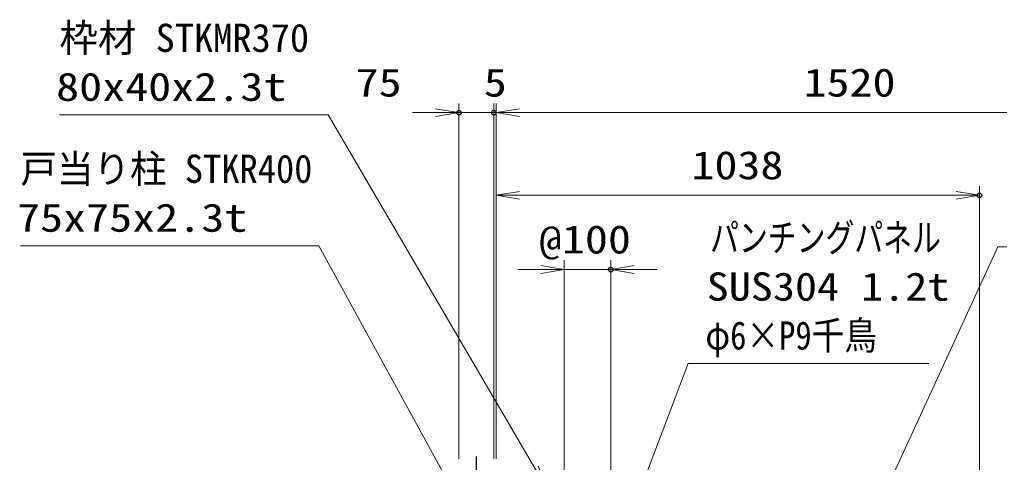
# Model space of a CAD drawing. Units: millimetres at full size. Extents: x -5940 to 5940, y -4200 to 4200.
# Drawn here: x -3505 to -1400, y -305 to 646 of the extents above; entities that cross this region are included whole.
import ezdxf
from ezdxf.enums import TextEntityAlignment as Align

# ---------------------------------------------------------------- set-up
doc = ezdxf.new("R2010")
doc.units = ezdxf.units.MM
doc.header["$LTSCALE"] = 20
doc.header["$PDMODE"] = 32
doc.header["$PDSIZE"] = 10
doc.linetypes.add('USER1', pattern=[18, 12, -1.5, 3, -1.5])
for name, color, linetype, lineweight in [('0-4_寸法線', 4, 'Continuous', 18), ('0-5_0', 7, 'Continuous', 18), ('0-A_中心線', 6, 'USER1', 25)]:
    doc.layers.add(name, color=color, linetype=linetype, lineweight=lineweight)
doc.layers.add('0-6_Defpoints', color=7, linetype='Continuous')
doc.styles.add('ＭＳ ゴシック', font='')
doc.styles.get('ＭＳ ゴシック').set_extended_font_data('MS Gothic')

# ---------------------------------------------------------------- blocks, each defined once
blk = doc.blocks.new('S30')
at = {"layer": '0-4_寸法線'}
for points in [[(-2865736.7, 54479709.3), (-2852916.5, 54479709.3), (-2846811.4, 54468582.7), (-2846330.4, 54467706)], [(-2846957.5, 54468502.5), (-2846330.4, 54467706), (-2846665.3, 54468662.8)]]:
    blk.add_lwpolyline(points, dxfattribs=at)
at = {"layer": '0-4_寸法線', "color": 254, "style": 'ＭＳ ゴシック'}
for s, width, p in [('戸当り柱 STKR400', 0.95, (-2865736.7, 54482048.6)), ('75x75x2.3t', 1.2, (-2865880.7, 54479948.6))]:
    blk.add_text(s, height=1212, dxfattribs=dict(at, width=width)).set_placement(p, align=Align.BOTTOM_LEFT)
blk = doc.blocks.new('_Open')
at = {"layer": '0-5_0'}
blk.add_line((-20, 3.333), (0, 0), dxfattribs=at)
blk.add_lwpolyline([(-20, -3.333), (0, 0), (-20, 0)], dxfattribs=at)
blk = doc.blocks.new('_DOTSMALL')
at = {"layer": '0-5_0'}
blk.add_line((-1.25, 0), (1.25, 0), dxfattribs=at)
blk = doc.blocks.new('S35')
at = {"layer": '0-4_寸法線'}
for points in [[(-2864058.7, 54485330.3), (-2852505.7, 54485330.3), (-2843626.1, 54470158.7), (-2843120.9, 54469295.7)], [(-2843769.9, 54470074.5), (-2843120.9, 54469295.7), (-2843482.2, 54470242.9)]]:
    blk.add_lwpolyline(points, dxfattribs=at)
at = {"layer": '0-4_寸法線', "color": 254, "style": 'ＭＳ ゴシック'}
blk.add_text('枠材 STKMR370', height=1212, dxfattribs=at).set_placement((-2864058.7, 54487669.7), align=Align.BOTTOM_LEFT)
at = {"layer": '0-4_寸法線', "color": 254, "style": 'ＭＳ ゴシック', "width": 1.2}
blk.add_text('80x40x2.3t', height=1212, dxfattribs=at).set_placement((-2864202.7, 54485569.7), align=Align.BOTTOM_LEFT)
blk = doc.blocks.new('S47')
at = {"layer": '0-4_寸法線'}
for points in [[(-2809511.1, 54479668.3), (-2823731.1, 54479668.3), (-2829656.4, 54466801.9), (-2830074.7, 54465893.6)], [(-2829807.8, 54466871.6), (-2830074.7, 54465893.6), (-2829505, 54466732.2)]]:
    blk.add_lwpolyline(points, dxfattribs=at)
at = {"layer": '0-4_寸法線', "color": 254, "style": 'ＭＳ ゴシック'}
for s, width, p in [('中間格子 STKMR290', 0.95, (-2822538.3, 54482165.2)), ('50×30×1.6t', 1.05, (-2822615.1, 54480065.2))]:
    blk.add_text(s, height=1212, dxfattribs=dict(at, width=width)).set_placement(p, align=Align.BOTTOM_LEFT)
blk = doc.blocks.new('S49')
at = {"layer": '0-4_寸法線'}
for points in [[(-2826693.8, 54474651.3), (-2837046.8, 54474651.3), (-2839274.9, 54468758.1), (-2839628.5, 54467822.7)], [(-2839430.8, 54468817), (-2839628.5, 54467822.7), (-2839119, 54468699.1)]]:
    blk.add_lwpolyline(points, dxfattribs=at)
at = {"layer": '0-4_寸法線', "color": 254, "style": 'ＭＳ ゴシック'}
for s, width, p in [('パンチングパネル', 0.75, (-2836101.8, 54479090.6)), ('SUS304 1.2t', 1.15, (-2836245.8, 54476990.6)), ('φ6×P9千鳥', 0.85, (-2836303.4, 54474890.6))]:
    blk.add_text(s, height=1212, dxfattribs=dict(at, width=width)).set_placement(p, align=Align.BOTTOM_LEFT)

msp = doc.modelspace()

# ---------------------------------------------------------------- linework, layer by layer
at = {"layer": '0-4_寸法線'}
for p, q in [((-2561.02, -297.03), (-2561.02, 466.33)), ((-2486.02, -297.03), (-2486.02, 466.33)), ((-2486.02, -297.03), (-2486.02, 466.33)), ((-2481.02, -297.03), (-2481.02, 466.33)), ((-2481.02, -297.03), (-2481.02, 466.33)), ((-2611.02, 446.33), (-2661.02, 446.33)), ((-2486.02, 446.33), (-2561.02, 446.33)), ((-2481.02, 446.33), (-2486.02, 446.33)), ((-2481.02, 446.33), (-961.02, 446.33)), ((-2431.02, 446.33), (-2381.02, 446.33)), ((-2481.02, -297.03), (-2481.02, 288.87)), ((-1442.77, -377.03), (-1442.77, 288.87)), ((-2481.02, 268.87), (-1442.77, 268.87)), ((-2334.77, -330.03), (-2334.77, 129.51)), ((-2234.77, -330.03), (-2234.77, 129.51)), ((-2384.77, 109.51), (-2434.77, 109.51)), ((-2334.77, 109.51), (-2234.77, 109.51)), ((-2184.77, 109.51), (-2134.77, 109.51))]:
    msp.add_line(p, q, dxfattribs=at)
at = {"layer": '0-6_Defpoints'}
for p in [(-2561.02, 446.33), (-2486.02, 446.33), (-1442.77, 268.87), (-2234.77, 109.51)]:
    msp.add_point(p, dxfattribs=at)
at = {"layer": '0-A_中心線'}
msp.add_line((-2523.52, -1942.53), (-2523.52, -291.53), dxfattribs=at)

# ---------------------------------------------------------------- block references
at = {"layer": '0-4_寸法線'}
for name, p, xscale, yscale in [('S35', (139783.64, -2723824.98), 0.05, 0.05), ('_Open', (-2561.02, 446.33), 2.5, 2.5), ('_DOTSMALL', (-2486.02, 446.33), 2.5, 2.5), ('S30', (139783.64, -2723824.98), 0.05, 0.05), ('S47', (139783.64, -2723824.98), 0.05, 0.05), ('_Open', (-1442.77, 268.87), 2.5, 2.5), ('S49', (139783.64, -2723824.98), 0.05, 0.05), ('_Open', (-2334.77, 109.51), 2.5, 2.5)]:
    msp.add_blockref(name, p, dxfattribs=dict(at, xscale=xscale, yscale=yscale))
at = {"layer": '0-4_寸法線', "xscale": 2.5, "yscale": 2.5, "rotation": 180}
for name, p in [('_DOTSMALL', (-2486.02, 446.33)), ('_Open', (-2481.02, 446.33)), ('_Open', (-2481.02, 446.33)), ('_Open', (-2481.02, 268.87)), ('_Open', (-2234.77, 109.51))]:
    msp.add_blockref(name, p, dxfattribs=at)

# ---------------------------------------------------------------- texts
at = {"layer": '0-4_寸法線', "color": 254, "style": 'ＭＳ ゴシック', "width": 1.2}
for s, p in [('75', (-2782.99, 462.68)), ('5', (-2507.52, 462.68)), ('1520', (-1820.62, 462.68)), ('1038', (-2061.5, 285.21)), ('@100', (-2389.17, 125.85))]:
    msp.add_text(s, height=60.56, dxfattribs=at).set_placement(p, align=Align.BOTTOM_LEFT)

doc.saveas('drawing.dxf')
